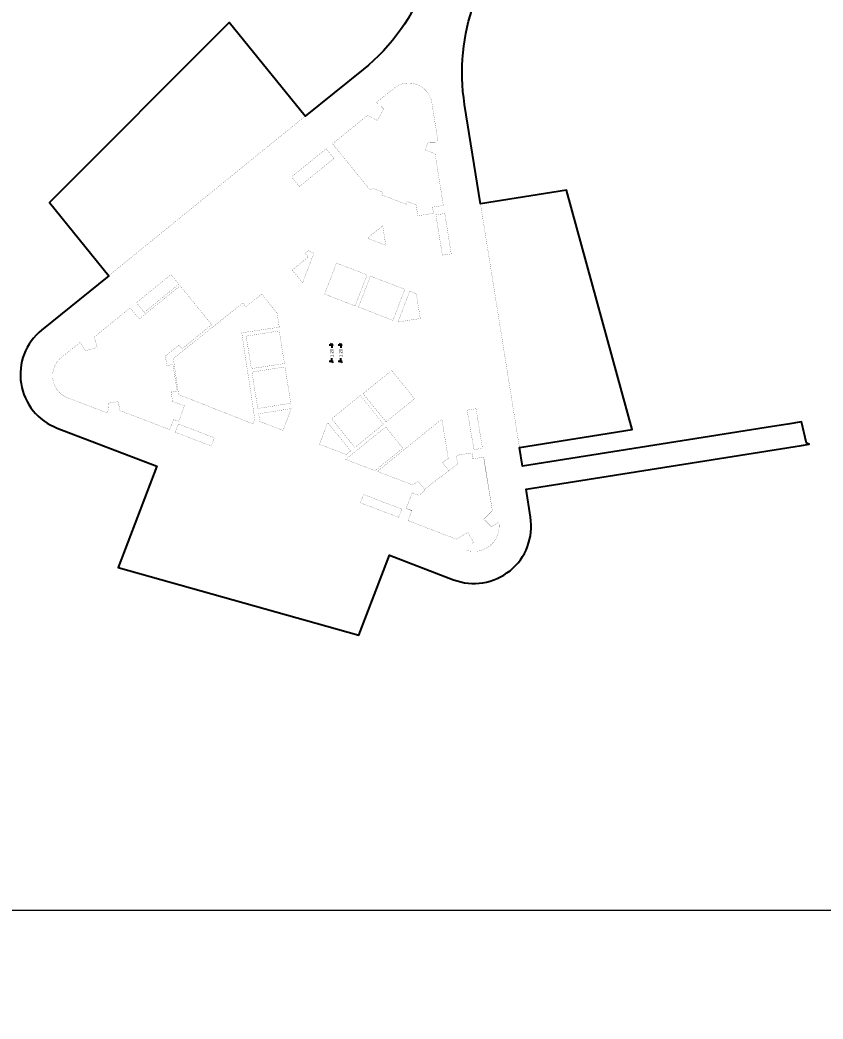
# Model space of a CAD drawing. Header units: metres. Extents: x 256329 to 886268, y -249371 to 355.
# Drawn here: x 286416.1 to 286474.9, y -1304.4 to -1231.2 of the extents above; entities that cross this region are included whole.
import ezdxf

# ---------------------------------------------------------------- set-up
doc = ezdxf.new("R2010")
doc.units = ezdxf.units.M
doc.header["$MEASUREMENT"] = 0
doc.header["$PDMODE"] = 35
doc.linetypes.add('DASHED', pattern=[0.75, 0.5, -0.25])
doc.layers.get('0').update_dxf_attribs({"lineweight": 18})
doc.layers.get('Defpoints').update_dxf_attribs({"lineweight": 20})
doc.layers.add('BLK_2_FLR_5_BLT_UP_AREA', color=7, linetype='Continuous', true_color=0x995f4c)
for name, color, linetype, lineweight in [('BLK_2_FLR_5_BLT_UP_AREA_DEDUCT', 14, 'DASHED', 9), ('BLK_2_FLR_5_EXIT_WIDTH_STAIR', 7, 'Continuous', 0), ('BLK_2_FLR_5_LIFT_10', 1, 'Continuous', 0), ('BLK_2_FLR_5_LIFT_11', 1, 'Continuous', 0), ('BLK_2_FLR_5_LIFT_12', 1, 'Continuous', 0), ('BLK_2_FLR_5_LIFT_7', 1, 'Continuous', 0), ('BLK_2_FLR_5_LIFT_8', 1, 'Continuous', 0), ('BLK_2_FLR_5_LIFT_9', 1, 'Continuous', 0), ('BLK_2_FLR_5_UNITFA', 7, 'Continuous', 0)]:
    doc.layers.add(name, color=color, linetype=linetype, lineweight=lineweight)
doc.layers.add('BLK_2_FLR_5_FAR_AREA_DEDUCT', color=7, linetype='Continuous')
doc.styles.get("Standard").update_dxf_attribs({"font": 'arial.ttf'})
doc.dimstyles.new('METRIC DIM', dxfattribs={"dimtxt": 0.23, "dimasz": 0.18, "dimexe": 0.1, "dimexo": 0.1, "dimgap": 0.09, "dimtad": 0, "dimzin": 0, "dimdsep": 46, "dimtxsty": 'Standard', "dimblk": 'OBLIQUE', "dimcen": 0, "dimdle": 0.1, "dimclrd": 147, "dimclre": 147, "dimclrt": 7, "dimadec": 0, "dimazin": 0, "dimtfac": 1, "dimtofl": 0, "dimtmove": 0, "dimatfit": 2, "dimfxl": 0.125, "dimtolj": 1, "dimtzin": 0, "dimarcsym": 0})

# ---------------------------------------------------------------- blocks, each defined once
blk = doc.blocks.new('_Oblique')
at = {"color": 0, "linetype": 'ByBlock', "lineweight": -2}
blk.add_line((-0.5, -0.5), (0.5, 0.5), dxfattribs=at)
blk = doc.blocks.new('*D1435')
at = {"layer": 'BLK_2_FLR_5_EXIT_WIDTH_STAIR', "color": 147, "lineweight": -2, "transparency": 16777216}
for p, q in [((286439.400647, -1254.989848), (286439.70771, -1254.989848)), ((286439.60771, -1254.889848), (286439.60771, -1255.213148)), ((286439.400647, -1256.191448), (286439.70771, -1256.191448)), ((286439.60771, -1256.291448), (286439.60771, -1255.968148))]:
    blk.add_line(p, q, dxfattribs=at)
at = {"layer": 'Defpoints', "color": 0, "transparency": 16777216}
for p in [(286439.300647, -1254.989848), (286439.300647, -1256.191448), (286439.60771, -1256.191448)]:
    blk.add_point(p, dxfattribs=at)
at = {"layer": 'BLK_2_FLR_5_EXIT_WIDTH_STAIR', "color": 147, "lineweight": -2, "transparency": 16777216, "xscale": 0.18, "yscale": 0.18, "zscale": 0.18}
for p, rotation in [((286439.60771, -1254.989848), 90), ((286439.60771, -1256.191448), 270)]:
    blk.add_blockref('_Oblique', p, dxfattribs=dict(at, rotation=rotation))
at = {"layer": 'BLK_2_FLR_5_EXIT_WIDTH_STAIR', "color": 7, "transparency": 16777216, "insert": (286439.60771, -1255.590648), "char_height": 0.23, "attachment_point": 5, "rotation": 90}
blk.add_mtext('\\A1;1.20', dxfattribs=at)
blk = doc.blocks.new('*D1436')
at = {"layer": 'BLK_2_FLR_5_EXIT_WIDTH_STAIR', "color": 147, "lineweight": -2, "transparency": 16777216}
for p, q in [((286438.739701, -1254.989848), (286439.046764, -1254.989848)), ((286438.946764, -1254.889848), (286438.946764, -1255.213148)), ((286438.739701, -1256.191448), (286439.046764, -1256.191448)), ((286438.946764, -1256.291448), (286438.946764, -1255.968148))]:
    blk.add_line(p, q, dxfattribs=at)
at = {"layer": 'Defpoints', "color": 0, "transparency": 16777216}
for p in [(286438.639701, -1254.989848), (286438.639701, -1256.191448), (286438.946764, -1256.191448)]:
    blk.add_point(p, dxfattribs=at)
at = {"layer": 'BLK_2_FLR_5_EXIT_WIDTH_STAIR', "color": 147, "lineweight": -2, "transparency": 16777216, "xscale": 0.18, "yscale": 0.18, "zscale": 0.18}
for p, rotation in [((286438.946764, -1254.989848), 90), ((286438.946764, -1256.191448), 270)]:
    blk.add_blockref('_Oblique', p, dxfattribs=dict(at, rotation=rotation))
at = {"layer": 'BLK_2_FLR_5_EXIT_WIDTH_STAIR', "color": 7, "transparency": 16777216, "insert": (286438.946764, -1255.590648), "char_height": 0.23, "attachment_point": 5, "rotation": 90}
blk.add_mtext('\\A1;1.20', dxfattribs=at)

msp = doc.modelspace()

# ---------------------------------------------------------------- linework, layer by layer
at = {"color": 6, "ltscale": 0.05, "elevation": -101.239328}
msp.add_lwpolyline([(286400.027134, -1046.812313), (286507.277618, -1046.812313), (286507.277618, -1296.466204), (286400.027134, -1296.466204)], close=True, dxfattribs=at)
at = {"layer": 'BLK_2_FLR_5_BLT_UP_AREA', "color": 14, "elevation": -101.115754}
msp.add_lwpolyline([(286446.509831, -1220.557924, -0.274386), (286441.237257, -1234.823119), (286436.995607, -1238.234309), (286431.428933, -1231.366767), (286418.2529, -1244.557363), (286422.599005, -1249.931176), (286417.685919, -1253.913694, 0.577483), (286418.828998, -1261.098787), (286426.131934, -1263.894871), (286423.292626, -1271.310701), (286440.917498, -1276.26585), (286443.158225, -1270.413122), (286447.849657, -1272.209215, 0.577446), (286453.498836, -1267.624945), (286453.173472, -1265.56817), (286473.359769, -1262.374872), (286473.919777, -1262.279787), (286473.713259, -1262.197631), (286473.353996, -1260.638486), (286472.359366, -1260.806138), (286471.220874, -1260.981068), (286452.903361, -1263.893636), (286452.685252, -1262.521919), (286460.941303, -1261.202898), (286456.144721, -1243.649972), (286449.833237, -1244.655923), (286449.833237, -1244.655923), (286448.670876, -1237.372447, -0.259263), (286453.623528, -1223.76679)], format="xyb", dxfattribs=at)
at = {"layer": 'BLK_2_FLR_5_BLT_UP_AREA_DEDUCT', "color": 14, "linetype": 'ByBlock', "const_width": 0.01}
for points, elevation in [([(286438.998073, -1240.257555), (286441.750776, -1243.651342), (286441.917916, -1243.51362), (286442.664995, -1243.801506), (286442.589369, -1244.003445), (286444.387969, -1244.690702), (286444.463584, -1244.488758), (286445.117474, -1244.738614), (286445.24505, -1245.534753), (286446.395112, -1245.351719), (286446.318389, -1244.905797), (286447.113206, -1244.780031), (286446.503931, -1240.982278), (286445.785139, -1240.707621), (286446.004201, -1240.133359), (286446.418792, -1240.140942), (286446.730028, -1240.12318), (286446.283501, -1237.325191, 0.608111), (286443.434239, -1236.241769), (286442.229175, -1237.217898), (286442.741107, -1237.706855), (286442.278347, -1238.54444), (286441.562395, -1238.176733)], -202.314683), ([(286427.834347, -1250.669389), (286430.147531, -1253.519507), (286427.968796, -1255.28779), (286427.748234, -1255.016032), (286426.750461, -1255.825835), (286426.860037, -1256.509647), (286427.304367, -1256.438447), (286427.614776, -1258.375577), (286427.170445, -1258.446777), (286427.281201, -1259.137959), (286428.153452, -1259.471328), (286427.724454, -1260.602665), (286427.358493, -1260.459049), (286427.072248, -1261.20947), (286423.409854, -1259.809412), (286423.305581, -1259.15889), (286422.615781, -1259.269173), (286422.574311, -1259.696194), (286422.518489, -1259.99527), (286419.6664, -1258.903361, -0.597791), (286419.158379, -1255.905771), (286420.513208, -1254.808329), (286420.89536, -1255.423525), (286421.751855, -1255.190608), (286421.542519, -1254.421887), (286424.172211, -1252.289942), (286424.832685, -1253.104137)], -201.867583), ([(286444.386309, -1266.992207), (286444.806184, -1267.152078), (286444.527183, -1267.883508), (286448.069378, -1269.237616), (286448.915331, -1268.749002), (286449.321959, -1269.453179), (286448.73621, -1270.031899, 0.568574), (286451.178153, -1267.995585), (286450.630881, -1268.326926), (286450.07681, -1267.777928), (286450.701537, -1267.146967), (286450.057512, -1263.232833), (286449.283592, -1263.357448), (286449.205105, -1262.915589), (286448.059744, -1263.099059), (286448.161057, -1263.731531), (286447.503087, -1264.224951), (286447.503087, -1264.224951), (286445.721869, -1265.588897), (286445.774319, -1265.670587), (286445.326205, -1266.034648), (286444.829358, -1265.844756), (286444.386309, -1266.992207), (286444.812191, -1267.13633), (286444.527183, -1267.883508), (286448.069378, -1269.237616), (286448.915382, -1268.74909), (286449.321959, -1269.453179), (286448.73621, -1270.031899, 0.568574), (286451.178153, -1267.995585), (286450.630881, -1268.326926), (286450.07681, -1267.777928), (286450.701537, -1267.146967), (286450.073187, -1263.230309), (286449.283592, -1263.357448), (286449.212053, -1262.914467), (286448.059912, -1263.100532), (286448.161057, -1263.731531), (286447.503087, -1264.224951), (286447.503087, -1264.224951), (286447.503087, -1264.224951), (286445.721869, -1265.588897), (286445.774319, -1265.670587), (286445.326205, -1266.034648), (286444.830013, -1265.84306)], -201.910224)]:
    msp.add_lwpolyline(points, format="xyb", close=True, dxfattribs=dict(at, elevation=elevation))
for points, elevation in [([(286436.570651, -1243.390973), (286435.991967, -1242.68808), (286438.529585, -1240.624607), (286439.104668, -1241.331562)], 0.559963), ([(286447.690196, -1248.326749), (286447.040617, -1248.430748), (286446.566737, -1245.469855), (286447.219352, -1245.369899)], -100.092487), ([(286442.678018, -1246.271864), (286442.893726, -1247.70718), (286441.543096, -1247.176808)], -96.353857), ([(286437.639185, -1248.26351), (286437.220715, -1248.103445), (286436.990825, -1248.290471), (286437.211652, -1248.554311), (286436.042775, -1249.518221), (286436.805621, -1250.44328)], -303.702641), ([(286439.2858, -1249.008189), (286441.527251, -1249.864769), (286440.653103, -1252.15026), (286438.418864, -1251.273553)], -303.328361), ([(286425.205877, -1252.61202), (286424.627193, -1251.909126), (286427.164811, -1249.845653), (286427.739894, -1250.552608)], 0.559963), ([(286441.770745, -1249.959151), (286444.292376, -1250.922954), (286443.418228, -1253.208446), (286440.903808, -1252.224516)], -303.453132), ([(286444.653036, -1251.060981), (286445.133106, -1251.244699), (286445.423871, -1253.065865), (286443.789341, -1253.319479)], -303.776699), ([(286435.091839, -1253.971945), (286432.671332, -1254.359034), (286433.051549, -1256.742687), (286435.473608, -1256.364699)], -202.491555), ([(286435.938607, -1259.274874), (286433.519393, -1259.663065), (286433.093525, -1256.996862), (286435.512699, -1256.611624)], -202.445632), ([(286445.003638, -1258.938675), (286443.323839, -1256.870685), (286441.228744, -1258.573007), (286442.918531, -1260.641035)], -303.692267), ([(286441.036517, -1258.701511), (286438.935783, -1260.416993), (286440.633615, -1262.520025), (286442.725745, -1260.813264)], -202.445632), ([(286435.972807, -1259.668983), (286433.585006, -1260.051269), (286433.672329, -1260.619245), (286435.366775, -1261.25816)], -303.776699), ([(286449.9784, -1262.572128), (286449.507163, -1259.679554), (286448.855702, -1259.783708), (286449.358637, -1262.676415)], -101.115754), ([(286430.341302, -1261.802572), (286430.10977, -1262.410392), (286427.462362, -1261.396488), (286427.694848, -1260.794914)], -101.395386), ([(286438.642113, -1260.689881), (286438.04095, -1262.289612), (286439.9968, -1263.03365), (286440.326023, -1262.762722)], -303.776699), ([(286447.503087, -1264.224951), (286447.055034, -1263.62263), (286447.471173, -1263.32436), (286447.005825, -1260.436996), (286442.274856, -1264.273961), (286444.85094, -1265.258257), (286445.269645, -1264.990051), (286445.721869, -1265.588897)], -101.395386), ([(286442.892338, -1261.013828), (286444.141058, -1262.568938), (286442.110846, -1264.217675), (286439.9529, -1263.393648), (286442.892338, -1261.013828)], -101.115754), ([(286441.265642, -1265.96419), (286441.033564, -1266.571333), (286443.84229, -1267.641513), (286444.073828, -1267.033397)], -202.450413)]:
    msp.add_lwpolyline(points, close=True, dxfattribs=dict(at, elevation=elevation))
at = {"layer": 'BLK_2_FLR_5_FAR_AREA_DEDUCT', "color": 14, "const_width": 0.01, "elevation": -303.328361}
msp.add_lwpolyline([(286433.811424, -1251.270916), (286432.642583, -1252.204608), (286432.423752, -1251.930665), (286427.334609, -1255.995965), (286427.722459, -1258.640597), (286433.161233, -1260.784129), (286433.29893, -1260.433447), (286432.348593, -1254.112543), (286435.093904, -1253.698781), (286434.938412, -1252.681692)], close=True, dxfattribs=at)
at = {"layer": 'BLK_2_FLR_5_LIFT_10', "color": 1, "linetype": 'ByBlock', "const_width": 0.01, "elevation": -202.445632}
msp.add_lwpolyline([(286435.938607, -1259.274874), (286433.519393, -1259.663065), (286433.093525, -1256.996862), (286435.512699, -1256.611624)], close=True, dxfattribs=at)
at = {"layer": 'BLK_2_FLR_5_LIFT_11', "color": 1, "linetype": 'ByBlock', "const_width": 0.01, "elevation": -202.445632}
msp.add_lwpolyline([(286441.036517, -1258.701511), (286438.935783, -1260.416993), (286440.633615, -1262.520025), (286442.725745, -1260.813264)], close=True, dxfattribs=at)
at = {"layer": 'BLK_2_FLR_5_LIFT_12', "color": 2, "linetype": 'ByBlock', "const_width": 0.01, "elevation": -303.692267}
msp.add_lwpolyline([(286445.003638, -1258.938675), (286443.323839, -1256.870685), (286441.228744, -1258.573007), (286442.918531, -1260.641035)], close=True, dxfattribs=at)
at = {"layer": 'BLK_2_FLR_5_LIFT_7', "color": 1, "linetype": 'ByBlock', "const_width": 0.01, "elevation": -303.453132}
msp.add_lwpolyline([(286441.770745, -1249.959151), (286444.292376, -1250.922954), (286443.418228, -1253.208446), (286440.903808, -1252.224516)], close=True, dxfattribs=at)
at = {"layer": 'BLK_2_FLR_5_LIFT_8', "color": 1, "linetype": 'ByBlock', "const_width": 0.01, "elevation": -303.328361}
msp.add_lwpolyline([(286439.2858, -1249.008189), (286441.527251, -1249.864769), (286440.653103, -1252.15026), (286438.418864, -1251.273553)], close=True, dxfattribs=at)
at = {"layer": 'BLK_2_FLR_5_LIFT_9', "color": 1, "linetype": 'ByBlock', "const_width": 0.01, "elevation": -202.491555}
msp.add_lwpolyline([(286435.091839, -1253.971945), (286432.671332, -1254.359034), (286433.051549, -1256.742687), (286435.473608, -1256.364699)], close=True, dxfattribs=at)
at = {"layer": 'BLK_2_FLR_5_UNITFA', "color": 8, "linetype": 'ByBlock', "const_width": 0.01, "elevation": -101.239328}
for points in [[(286436.995607, -1238.234309), (286431.428933, -1231.366767), (286418.2529, -1244.557363), (286422.599005, -1249.931176)], [(286456.144721, -1243.649972), (286449.833237, -1244.655923), (286452.687526, -1262.521556), (286460.941303, -1261.202898)]]:
    msp.add_lwpolyline(points, close=True, dxfattribs=at)

# ---------------------------------------------------------------- dimensions: what is measured, and where the dimension line sits
at = {"layer": 'BLK_2_FLR_5_EXIT_WIDTH_STAIR', "color": 7}
for base, p1, p2, picture, middle in [((286438.946764, -1256.191448, -101.239328), (286438.639701, -1254.989848, -101.239328), (286438.639701, -1256.191448, -101.239328), '*D1436', (286438.946764, -1255.590648, -101.239328)), ((286439.60771, -1256.191448, -101.239328), (286439.300647, -1254.989848, -101.239328), (286439.300647, -1256.191448, -101.239328), '*D1435', (286439.60771, -1255.590648, -101.239328))]:
    dim = msp.add_linear_dim(base=base, p1=p1, p2=p2, angle=90, dimstyle='METRIC DIM', override={"dimfxl": 0.18}, dxfattribs=at)
    dim.commit()
    dim.dimension.update_dxf_attribs({"geometry": picture, "text_midpoint": middle})

doc.saveas('drawing.dxf')
